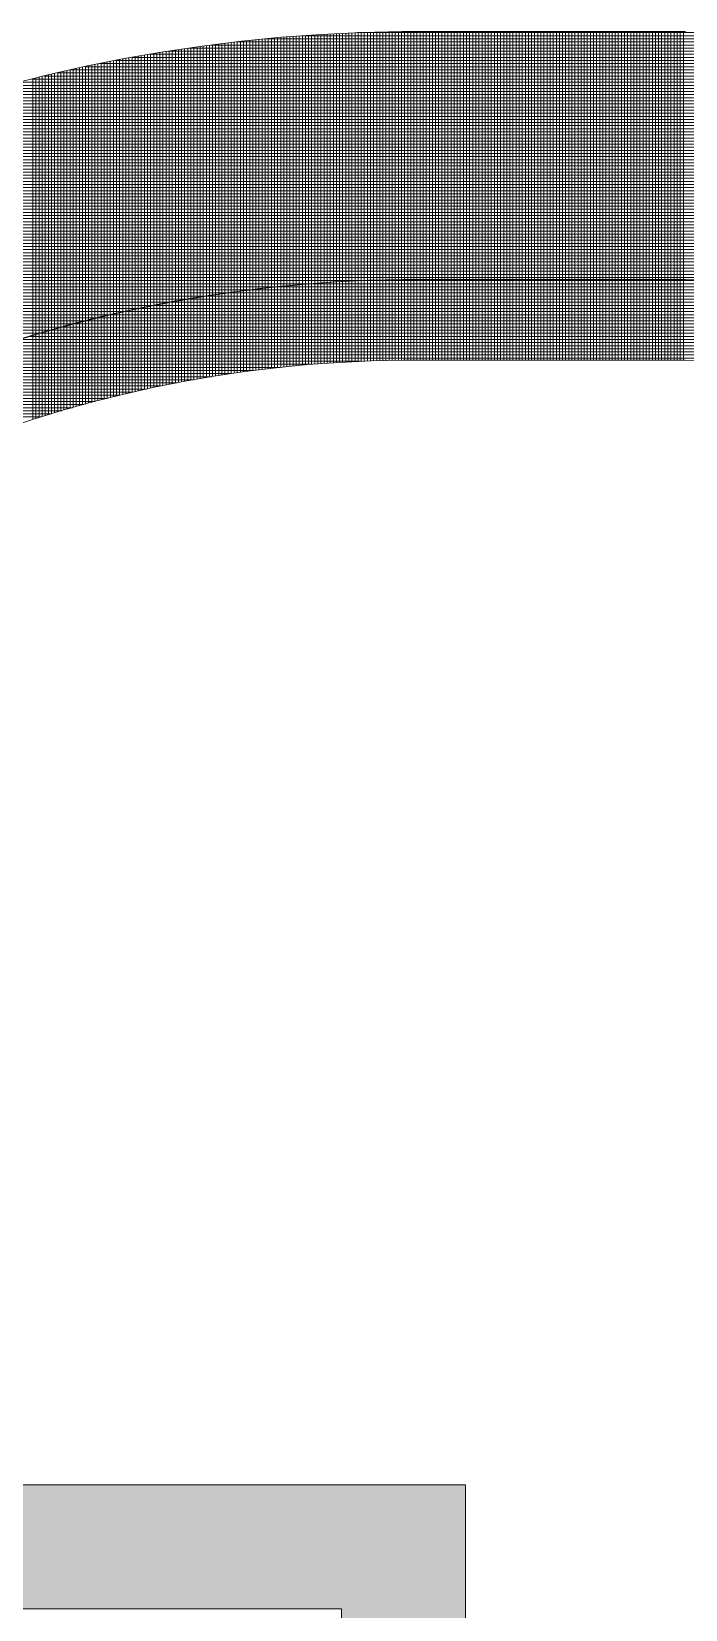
# Model space of a CAD drawing. Header units: inches. Extents: x -675 to 1187, y -924 to 1124.
# Drawn here: x -626.7 to -600.3, y 937.5 to 1001.2 of the extents above; entities that cross this region are included whole.
import ezdxf

# ---------------------------------------------------------------- set-up
doc = ezdxf.new("R2010")
doc.units = ezdxf.units.IN
doc.header["$MEASUREMENT"] = 0
for name, color, linetype, lineweight in [('A-Wall-E', 50, 'Continuous', 9), ('Base_dwg', 8, 'Continuous', 9), ('core and shell', 50, 'Continuous', 9)]:
    doc.layers.add(name, color=color, linetype=linetype, lineweight=lineweight)

# ---------------------------------------------------------------- blocks, each defined once
blk = doc.blocks.new('Base_dwg__U302-727876-Level 1 Copy 1')
at = {"layer": 'A-Wall-E'}
blk.add_hatch(color=256, dxfattribs=at).paths.add_polyline_path([(52.957, 2.5), (5, 2.5), (0, -2.5), (52.957, -2.5)], flags=0)
at = {"layer": 'A-Wall-E', "flags": 128}
blk.add_lwpolyline([(0, -2.5), (52.957, -2.5), (52.957, 2.5), (5, 2.5)], dxfattribs=at)
blk = doc.blocks.new('Base_dwg__U303-727877-Level 1 Copy 1')
at = {"layer": 'A-Wall-E'}
blk.add_hatch(color=256, dxfattribs=at).paths.add_polyline_path([(82.5, 2.5), (82.5, -2.5), (134.843, -2.5), (129.843, 2.5)], flags=0)
at = {"layer": 'A-Wall-E', "flags": 128}
blk.add_lwpolyline([(129.843, 2.5), (82.5, 2.5), (82.5, -2.5), (134.843, -2.5)], dxfattribs=at)
blk = doc.blocks.new('Base_dwg-531197-Level 1 Copy 1')
at = {"layer": 'core and shell'}
for p, q in [((380.27, 1914.304), (380.27, 1924.433)), ((380.395, 1914.326), (380.395, 1924.452)), ((380.52, 1914.347), (380.52, 1924.47)), ((380.645, 1914.368), (380.645, 1924.488)), ((380.77, 1914.389), (380.77, 1924.506)), ((380.895, 1914.41), (380.895, 1924.523)), ((381.02, 1914.431), (381.02, 1924.54)), ((381.145, 1914.451), (381.145, 1924.557)), ((381.27, 1914.47), (381.27, 1924.574)), ((381.395, 1914.49), (381.395, 1924.59)), ((381.52, 1914.509), (381.52, 1924.606)), ((381.645, 1914.528), (381.645, 1924.622)), ((381.77, 1914.547), (381.77, 1924.638)), ((381.895, 1914.565), (381.895, 1924.653)), ((382.02, 1914.583), (382.02, 1924.668)), ((382.145, 1914.601), (382.145, 1924.683)), ((382.27, 1914.618), (382.27, 1924.698)), ((382.395, 1914.635), (382.395, 1924.712)), ((382.52, 1914.652), (382.52, 1924.726)), ((382.645, 1914.668), (382.645, 1924.74)), ((382.77, 1914.685), (382.77, 1924.754)), ((382.895, 1914.701), (382.895, 1924.767)), ((383.02, 1914.716), (383.02, 1924.781)), ((383.145, 1914.732), (383.145, 1924.794)), ((383.27, 1914.747), (383.27, 1924.806)), ((383.395, 1914.761), (383.395, 1924.819)), ((383.645, 1914.79), (383.645, 1924.843)), ((383.77, 1914.804), (383.77, 1924.854)), ((383.895, 1914.817), (383.895, 1924.866)), ((384.02, 1914.831), (384.02, 1924.877)), ((384.145, 1914.844), (384.145, 1924.888)), ((384.27, 1914.856), (384.27, 1924.899)), ((384.395, 1914.869), (384.395, 1924.909)), ((384.52, 1914.881), (384.52, 1924.919)), ((384.645, 1914.893), (384.645, 1924.929)), ((384.77, 1914.904), (384.77, 1924.939)), ((384.895, 1914.915), (384.895, 1924.949)), ((385.02, 1914.926), (385.02, 1924.958)), ((385.145, 1914.937), (385.145, 1924.967)), ((385.27, 1914.947), (385.27, 1924.976)), ((376.77, 1913.567), (376.77, 1923.815)), ((376.895, 1913.598), (376.895, 1923.841)), ((377.02, 1913.628), (377.02, 1923.866)), ((377.145, 1913.658), (377.145, 1923.891)), ((377.27, 1913.687), (377.27, 1923.916)), ((377.395, 1913.716), (377.395, 1923.94)), ((377.52, 1913.745), (377.52, 1923.965)), ((377.645, 1913.774), (377.645, 1923.989)), ((377.77, 1913.802), (377.77, 1924.012)), ((378.02, 1913.858), (378.02, 1924.059)), ((378.27, 1913.912), (378.27, 1924.105)), ((378.395, 1913.939), (378.395, 1924.127)), ((378.52, 1913.965), (378.52, 1924.149)), ((378.645, 1913.992), (378.645, 1924.171)), ((378.77, 1914.017), (378.77, 1924.193)), ((378.895, 1914.043), (378.895, 1924.214)), ((379.02, 1914.068), (379.02, 1924.236)), ((379.145, 1914.093), (379.145, 1924.257)), ((379.27, 1914.118), (379.27, 1924.277)), ((379.395, 1914.142), (379.395, 1924.298)), ((379.52, 1914.166), (379.52, 1924.318)), ((379.645, 1914.19), (379.645, 1924.338)), ((379.77, 1914.213), (379.77, 1924.357)), ((379.895, 1914.236), (379.895, 1924.377)), ((380.02, 1914.259), (380.02, 1924.396)), ((380.145, 1914.282), (380.145, 1924.415)), ((374.145, 1912.853), (374.145, 1923.219)), ((374.27, 1912.891), (374.27, 1923.25)), ((374.395, 1912.928), (374.395, 1923.281)), ((374.52, 1912.964), (374.52, 1923.311)), ((374.645, 1913), (374.645, 1923.342)), ((374.77, 1913.036), (374.77, 1923.372)), ((374.895, 1913.072), (374.895, 1923.401)), ((375.02, 1913.107), (375.02, 1923.431)), ((375.145, 1913.142), (375.145, 1923.46)), ((375.27, 1913.177), (375.27, 1923.489)), ((375.395, 1913.211), (375.395, 1923.518)), ((375.52, 1913.245), (375.52, 1923.546)), ((375.645, 1913.279), (375.645, 1923.574)), ((375.77, 1913.312), (375.77, 1923.602)), ((375.895, 1913.345), (375.895, 1923.63)), ((376.02, 1913.378), (376.02, 1923.657)), ((376.145, 1913.41), (376.145, 1923.684)), ((376.27, 1913.442), (376.27, 1923.711)), ((376.395, 1913.474), (376.395, 1923.737)), ((376.52, 1913.505), (376.52, 1923.764)), ((376.645, 1913.536), (376.645, 1923.79)), ((385.381, 1914.956), (354.991, 1914.956)), ((387.445, 1915.081), (355.187, 1915.081)), ((384.52, 1911.623), (384.52, 1914.888)), ((384.645, 1911.636), (384.645, 1914.9)), ((384.77, 1911.648), (384.77, 1914.911)), ((384.895, 1911.659), (384.895, 1914.922)), ((385.02, 1911.671), (385.02, 1914.933)), ((385.145, 1911.682), (385.145, 1914.944)), ((385.27, 1911.693), (385.27, 1914.954)), ((380.429, 1914.331), (354.035, 1914.331)), ((381.182, 1914.456), (354.223, 1914.456)), ((382.01, 1914.581), (354.413, 1914.581)), ((382.942, 1914.706), (354.604, 1914.706)), ((384.027, 1914.831), (354.797, 1914.831)), ((379.895, 1910.944), (379.895, 1914.251)), ((380.02, 1910.968), (380.02, 1914.273)), ((380.145, 1910.992), (380.145, 1914.296)), ((380.27, 1911.015), (380.27, 1914.318)), ((380.395, 1911.038), (380.395, 1914.339)), ((380.52, 1911.061), (380.52, 1914.361)), ((380.645, 1911.084), (380.645, 1914.382)), ((380.77, 1911.106), (380.77, 1914.403)), ((380.895, 1911.128), (380.895, 1914.423)), ((381.02, 1911.149), (381.02, 1914.443)), ((381.145, 1911.17), (381.145, 1914.463)), ((381.27, 1911.191), (381.27, 1914.483)), ((381.395, 1911.212), (381.395, 1914.502)), ((381.52, 1911.232), (381.52, 1914.521)), ((381.645, 1911.252), (381.645, 1914.54)), ((381.77, 1911.272), (381.77, 1914.558)), ((381.895, 1911.291), (381.895, 1914.576)), ((382.02, 1911.31), (382.02, 1914.594)), ((382.145, 1911.328), (382.145, 1914.612)), ((382.27, 1911.347), (382.27, 1914.629)), ((382.395, 1911.365), (382.395, 1914.646)), ((382.52, 1911.383), (382.52, 1914.662)), ((382.645, 1911.4), (382.645, 1914.679)), ((382.77, 1911.417), (382.77, 1914.695)), ((382.895, 1911.434), (382.895, 1914.711)), ((383.02, 1911.45), (383.02, 1914.726)), ((383.145, 1911.466), (383.145, 1914.741)), ((383.27, 1911.482), (383.27, 1914.756)), ((383.395, 1911.498), (383.395, 1914.771)), ((383.52, 1911.513), (383.52, 1914.785)), ((383.645, 1911.528), (383.645, 1914.799)), ((383.77, 1911.542), (383.77, 1914.813)), ((383.895, 1911.557), (383.895, 1914.826)), ((384.02, 1911.571), (384.02, 1914.839)), ((384.145, 1911.584), (384.145, 1914.852)), ((384.27, 1911.597), (384.27, 1914.864)), ((384.395, 1911.61), (384.395, 1914.877)), ((377.353, 1913.706), (353.115, 1913.706)), ((378.477, 1913.956), (353.479, 1913.956)), ((379.086, 1914.081), (353.663, 1914.081)), ((379.734, 1914.206), (353.848, 1914.206)), ((376.895, 1910.267), (376.895, 1913.616)), ((377.02, 1910.299), (377.02, 1913.646)), ((377.395, 1910.393), (377.395, 1913.734)), ((377.52, 1910.424), (377.52, 1913.763)), ((377.645, 1910.454), (377.645, 1913.792)), ((377.77, 1910.484), (377.77, 1913.82)), ((377.895, 1910.514), (377.895, 1913.847)), ((378.02, 1910.543), (378.02, 1913.875)), ((378.145, 1910.572), (378.145, 1913.902)), ((378.27, 1910.601), (378.27, 1913.929)), ((378.52, 1910.657), (378.52, 1913.982)), ((378.645, 1910.685), (378.645, 1914.008)), ((378.77, 1910.712), (378.77, 1914.034)), ((378.895, 1910.739), (378.895, 1914.059)), ((379.02, 1910.766), (379.02, 1914.084)), ((379.145, 1910.792), (379.145, 1914.109)), ((379.27, 1910.818), (379.27, 1914.133)), ((379.395, 1910.844), (379.395, 1914.157)), ((379.52, 1910.869), (379.52, 1914.181)), ((379.645, 1910.895), (379.645, 1914.205)), ((379.77, 1910.919), (379.77, 1914.228)), ((374.929, 1913.081), (352.228, 1913.081)), ((375.379, 1913.206), (352.403, 1913.206)), ((375.844, 1913.331), (352.579, 1913.331)), ((376.327, 1913.456), (352.756, 1913.456)), ((376.829, 1913.581), (352.935, 1913.581)), ((374.52, 1909.593), (374.52, 1912.986)), ((374.645, 1909.632), (374.645, 1913.022)), ((374.77, 1909.67), (374.77, 1913.058)), ((375.02, 1909.745), (375.02, 1913.128)), ((375.145, 1909.782), (375.145, 1913.163)), ((375.27, 1909.819), (375.27, 1913.197)), ((375.395, 1909.856), (375.395, 1913.232)), ((375.52, 1909.892), (375.52, 1913.265)), ((375.645, 1909.928), (375.645, 1913.299)), ((375.895, 1909.998), (375.895, 1913.365)), ((376.02, 1910.033), (376.02, 1913.397)), ((376.145, 1910.067), (376.145, 1913.43)), ((376.27, 1910.101), (376.27, 1913.461)), ((376.395, 1910.135), (376.395, 1913.493)), ((376.52, 1910.169), (376.52, 1913.524)), ((376.645, 1910.202), (376.645, 1913.555)), ((376.77, 1910.234), (376.77, 1913.586)), ((374.494, 1912.956), (352.054, 1912.956)), ((374.145, 1909.475), (374.145, 1912.876)), ((374.27, 1909.515), (374.27, 1912.913)), ((374.395, 1909.554), (374.395, 1912.95)), ((385.433, 1911.706), (370.654, 1911.706)), ((387.439, 1911.831), (370.993, 1911.831)), ((389.09, 1911.875), (400.463, 1911.875)), ((380.633, 1911.081), (369.058, 1911.081)), ((381.363, 1911.206), (369.365, 1911.206)), ((382.165, 1911.331), (369.679, 1911.331)), ((383.068, 1911.456), (369.998, 1911.456)), ((384.12, 1911.581), (370.323, 1911.581)), ((377.656, 1910.456), (367.594, 1910.456)), ((378.186, 1910.581), (367.877, 1910.581)), ((378.744, 1910.706), (368.165, 1910.706)), ((379.334, 1910.831), (368.458, 1910.831)), ((379.961, 1910.956), (368.755, 1910.956)), ((375.312, 1909.831), (366.238, 1909.831)), ((375.746, 1909.956), (366.502, 1909.956)), ((376.663, 1910.206), (367.04, 1910.206)), ((374.482, 1909.581), (365.722, 1909.581))]:
    blk.add_line(p, q, dxfattribs=at)
at = {"layer": 'core and shell', "flags": 128}
for points in [[(386.895, 1911.805), (386.895, 1915.056), (386.895, 1925.067)], [(387.02, 1911.812), (387.02, 1915.062), (387.02, 1925.072)], [(387.145, 1911.818), (387.145, 1915.068), (387.145, 1925.077)], [(402.854, 1925.081), (400.48, 1925.081), (389.066, 1925.081), (387.246, 1925.081)], [(387.27, 1911.824), (387.27, 1915.074), (387.27, 1925.082)], [(387.395, 1911.83), (387.395, 1915.079), (387.395, 1925.087)], [(387.52, 1911.835), (387.52, 1915.084), (387.52, 1925.091)], [(387.645, 1911.84), (387.645, 1915.089), (387.645, 1925.095)], [(387.77, 1911.844), (387.77, 1915.094), (387.77, 1925.099)], [(387.895, 1911.849), (387.895, 1915.098), (387.895, 1925.103)], [(388.02, 1911.853), (388.02, 1915.102), (388.02, 1925.106)], [(388.145, 1911.857), (388.145, 1915.106), (388.145, 1925.109)], [(388.27, 1911.86), (388.27, 1915.109), (388.27, 1925.112)], [(388.395, 1911.863), (388.395, 1915.112), (388.395, 1925.115)], [(388.52, 1911.866), (388.52, 1915.115), (388.52, 1925.117)], [(388.645, 1911.868), (388.645, 1915.118), (388.645, 1925.119)], [(388.77, 1911.871), (388.77, 1915.12), (388.77, 1925.121)], [(388.895, 1911.873), (388.895, 1915.122), (388.895, 1925.123)], [(389.02, 1911.874), (389.02, 1915.124), (389.02, 1925.125)], [(400.48, 1925.125), (389.066, 1925.125), (389.041, 1925.125)], [(389.145, 1911.875), (389.145, 1915.125), (389.145, 1925.125)], [(389.27, 1911.875), (389.27, 1915.125), (389.27, 1925.125)], [(389.395, 1911.875), (389.395, 1915.125), (389.395, 1925.125)], [(389.52, 1911.875), (389.52, 1915.125), (389.52, 1925.125)], [(389.645, 1911.875), (389.645, 1915.125), (389.645, 1925.125)], [(389.77, 1911.875), (389.77, 1915.125), (389.77, 1925.125)], [(389.895, 1911.875), (389.895, 1915.125), (389.895, 1925.125)], [(390.02, 1911.875), (390.02, 1915.125), (390.02, 1925.125)], [(390.145, 1911.875), (390.145, 1915.125), (390.145, 1925.125)], [(390.27, 1911.875), (390.27, 1915.125), (390.27, 1925.125)], [(390.395, 1911.875), (390.395, 1915.125), (390.395, 1925.125)], [(390.52, 1911.875), (390.52, 1915.125), (390.52, 1925.125)], [(390.645, 1911.875), (390.645, 1915.125), (390.645, 1925.125)], [(390.77, 1911.875), (390.77, 1915.125), (390.77, 1925.125)], [(390.895, 1911.875), (390.895, 1915.125), (390.895, 1925.125)], [(391.02, 1911.875), (391.02, 1915.125), (391.02, 1925.125)], [(391.145, 1911.875), (391.145, 1915.125), (391.145, 1925.125)], [(391.27, 1911.875), (391.27, 1915.125), (391.27, 1925.125)], [(391.395, 1911.875), (391.395, 1915.125), (391.395, 1925.125)], [(391.52, 1911.875), (391.52, 1915.125), (391.52, 1925.125)], [(391.645, 1911.875), (391.645, 1915.125), (391.645, 1925.125)], [(391.77, 1911.875), (391.77, 1915.125), (391.77, 1925.125)], [(391.895, 1911.875), (391.895, 1915.125), (391.895, 1925.125)], [(392.02, 1911.875), (392.02, 1915.125), (392.02, 1925.125)], [(392.145, 1911.875), (392.145, 1915.125), (392.145, 1925.125)], [(392.27, 1911.875), (392.27, 1915.125), (392.27, 1925.125)], [(392.395, 1911.875), (392.395, 1915.125), (392.395, 1925.125)], [(392.52, 1911.875), (392.52, 1915.125), (392.52, 1925.125)], [(392.645, 1911.875), (392.645, 1915.125), (392.645, 1925.125)], [(392.77, 1911.875), (392.77, 1915.125), (392.77, 1925.125)], [(392.895, 1911.875), (392.895, 1915.125), (392.895, 1925.125)], [(393.02, 1911.875), (393.02, 1915.125), (393.02, 1925.125)], [(393.145, 1911.875), (393.145, 1915.125), (393.145, 1925.125)], [(393.27, 1911.875), (393.27, 1915.125), (393.27, 1925.125)], [(393.395, 1911.875), (393.395, 1915.125), (393.395, 1925.125)], [(393.52, 1911.875), (393.52, 1915.125), (393.52, 1925.125)], [(393.645, 1911.875), (393.645, 1915.125), (393.645, 1925.125)], [(393.77, 1911.875), (393.77, 1915.125), (393.77, 1925.125)], [(393.895, 1911.875), (393.895, 1915.125), (393.895, 1925.125)], [(394.02, 1911.875), (394.02, 1915.125), (394.02, 1925.125)], [(394.145, 1911.875), (394.145, 1915.125), (394.145, 1925.125)], [(394.27, 1911.875), (394.27, 1915.125), (394.27, 1925.125)], [(394.395, 1911.875), (394.395, 1915.125), (394.395, 1925.125)], [(394.52, 1911.875), (394.52, 1915.125), (394.52, 1925.125)], [(394.645, 1911.875), (394.645, 1915.125), (394.645, 1925.125)], [(394.77, 1911.875), (394.77, 1915.125), (394.77, 1925.125)], [(394.895, 1911.875), (394.895, 1915.125), (394.895, 1925.125)], [(395.02, 1911.875), (395.02, 1915.125), (395.02, 1925.125)], [(395.145, 1911.875), (395.145, 1915.125), (395.145, 1925.125)], [(395.27, 1911.875), (395.27, 1915.125), (395.27, 1925.125)], [(395.395, 1911.875), (395.395, 1915.125), (395.395, 1925.125)], [(395.52, 1911.875), (395.52, 1915.125), (395.52, 1925.125)], [(395.645, 1911.875), (395.645, 1915.125), (395.645, 1925.125)], [(395.77, 1911.875), (395.77, 1915.125), (395.77, 1925.125)], [(395.895, 1911.875), (395.895, 1915.125), (395.895, 1925.125)], [(396.02, 1911.875), (396.02, 1915.125), (396.02, 1925.125)], [(396.145, 1911.875), (396.145, 1915.125), (396.145, 1925.125)], [(396.27, 1911.875), (396.27, 1915.125), (396.27, 1925.125)], [(396.395, 1911.875), (396.395, 1915.125), (396.395, 1925.125)], [(396.52, 1911.875), (396.52, 1915.125), (396.52, 1925.125)], [(396.645, 1911.875), (396.645, 1915.125), (396.645, 1925.125)], [(396.77, 1911.875), (396.77, 1915.125), (396.77, 1925.125)], [(396.895, 1911.875), (396.895, 1915.125), (396.895, 1925.125)], [(397.02, 1911.875), (397.02, 1915.125), (397.02, 1925.125)], [(397.145, 1911.875), (397.145, 1915.125), (397.145, 1925.125)], [(397.27, 1911.875), (397.27, 1915.125), (397.27, 1925.125)], [(397.395, 1911.875), (397.395, 1915.125), (397.395, 1925.125)], [(397.52, 1911.875), (397.52, 1915.125), (397.52, 1925.125)], [(397.645, 1911.875), (397.645, 1915.125), (397.645, 1925.125)], [(397.77, 1911.875), (397.77, 1915.125), (397.77, 1925.125)], [(397.895, 1911.875), (397.895, 1915.125), (397.895, 1925.125)], [(398.02, 1911.875), (398.02, 1915.125), (398.02, 1925.125)], [(398.145, 1911.875), (398.145, 1915.125), (398.145, 1925.125)], [(398.27, 1911.875), (398.27, 1915.125), (398.27, 1925.125)], [(398.395, 1911.875), (398.395, 1915.125), (398.395, 1925.125)], [(398.52, 1911.875), (398.52, 1915.125), (398.52, 1925.125)], [(398.645, 1911.875), (398.645, 1915.125), (398.645, 1925.125)], [(398.77, 1911.875), (398.77, 1915.125), (398.77, 1925.125)], [(398.895, 1911.875), (398.895, 1915.125), (398.895, 1925.125)], [(399.02, 1911.875), (399.02, 1915.125), (399.02, 1925.125)], [(399.145, 1911.875), (399.145, 1915.125), (399.145, 1925.125)], [(399.27, 1911.875), (399.27, 1915.125), (399.27, 1925.125)], [(399.395, 1911.875), (399.395, 1915.125), (399.395, 1925.125)], [(399.52, 1911.875), (399.52, 1915.125), (399.52, 1925.125)], [(399.645, 1911.875), (399.645, 1915.125), (399.645, 1925.125)], [(399.77, 1911.875), (399.77, 1915.125), (399.77, 1925.125)], [(399.895, 1911.875), (399.895, 1915.125), (399.895, 1925.125)], [(400.02, 1911.875), (400.02, 1915.125), (400.02, 1925.125)], [(400.145, 1911.875), (400.145, 1915.125), (400.145, 1925.125)], [(400.27, 1911.875), (400.27, 1915.125), (400.27, 1925.125)], [(400.395, 1911.875), (400.395, 1915.125), (400.395, 1925.125)], [(409.701, 1924.456), (400.48, 1924.456), (389.07, 1924.456), (380.426, 1924.456)], [(408.801, 1924.581), (400.48, 1924.581), (389.069, 1924.581), (381.329, 1924.581)], [(407.788, 1924.706), (400.48, 1924.706), (389.068, 1924.706), (382.344, 1924.706)], [(383.52, 1914.776), (383.52, 1924.831), (389.068, 1924.831), (400.48, 1924.831), (406.606, 1924.831)], [(405.129, 1924.956), (400.48, 1924.956), (389.067, 1924.956), (385, 1924.956)], [(385.395, 1911.703), (385.395, 1914.958), (385.395, 1924.984)], [(385.52, 1911.713), (385.52, 1914.967), (385.52, 1924.992)], [(385.645, 1911.723), (385.645, 1914.977), (385.645, 1925)], [(385.77, 1911.733), (385.77, 1914.986), (385.77, 1925.008)], [(385.895, 1911.742), (385.895, 1914.995), (385.895, 1925.016)], [(386.02, 1911.751), (386.02, 1915.004), (386.02, 1925.023)], [(386.145, 1911.76), (386.145, 1915.012), (386.145, 1925.03)], [(386.27, 1911.768), (386.27, 1915.02), (386.27, 1925.037)], [(386.395, 1911.776), (386.395, 1915.028), (386.395, 1925.043)], [(386.52, 1911.784), (386.52, 1915.035), (386.52, 1925.05)], [(386.645, 1911.791), (386.645, 1915.042), (386.645, 1925.056)], [(386.77, 1911.799), (386.77, 1915.049), (386.77, 1925.061)], [(353.296, 1913.831), (377.895, 1913.831), (377.895, 1924.036)], [(413.27, 1913.583), (413.27, 1923.831), (400.48, 1923.831), (389.073, 1923.831), (376.848, 1923.831)], [(412.645, 1913.732), (412.645, 1923.956), (400.48, 1923.956), (389.072, 1923.956), (377.477, 1923.956)], [(378.145, 1913.885), (378.145, 1924.082), (389.071, 1924.082), (400.48, 1924.082), (411.979, 1924.082)], [(411.27, 1914.033), (411.27, 1924.207), (400.48, 1924.207), (389.071, 1924.207), (378.848, 1924.207)], [(410.52, 1914.181), (410.52, 1924.331), (400.48, 1924.331), (389.07, 1924.331), (379.606, 1924.331)], [(416.011, 1923.206), (400.481, 1923.206), (389.076, 1923.206), (374.094, 1923.206)], [(415.504, 1923.331), (400.481, 1923.331), (389.075, 1923.331), (374.603, 1923.331)], [(414.979, 1923.456), (400.481, 1923.456), (389.075, 1923.456), (375.13, 1923.456)], [(414.433, 1923.581), (400.481, 1923.581), (389.074, 1923.581), (375.678, 1923.581)], [(413.864, 1923.706), (400.48, 1923.706), (389.073, 1923.706), (376.25, 1923.706)], [(418.315, 1922.581), (400.481, 1922.581), (389.079, 1922.581), (371.78, 1922.581)], [(417.88, 1922.706), (400.481, 1922.706), (389.079, 1922.706), (372.216, 1922.706)], [(417.434, 1922.831), (400.481, 1922.831), (389.078, 1922.831), (372.665, 1922.831)], [(416.974, 1922.956), (400.481, 1922.956), (389.077, 1922.956), (373.127, 1922.956)], [(416.5, 1923.081), (400.481, 1923.081), (389.077, 1923.081), (373.603, 1923.081)], [(420.334, 1921.956), (400.481, 1921.956), (389.082, 1921.956), (369.752, 1921.956)], [(419.948, 1922.081), (400.481, 1922.081), (389.082, 1922.081), (370.139, 1922.081)], [(419.554, 1922.206), (400.481, 1922.206), (389.081, 1922.206), (370.535, 1922.206)], [(419.145, 1911.781), (419.145, 1922.333), (400.481, 1922.333), (389.08, 1922.333), (370.94, 1922.333)], [(418.738, 1922.456), (400.481, 1922.456), (389.08, 1922.456), (371.355, 1922.456)], [(422.145, 1910.566), (422.145, 1921.332), (400.481, 1921.332), (389.086, 1921.332), (367.929, 1921.332)], [(421.798, 1921.456), (400.481, 1921.456), (389.085, 1921.456), (368.28, 1921.456)], [(421.443, 1921.581), (400.481, 1921.581), (389.084, 1921.581), (368.637, 1921.581)], [(421.08, 1921.706), (400.481, 1921.706), (389.084, 1921.706), (369.001, 1921.706)], [(420.711, 1921.831), (400.481, 1921.831), (389.083, 1921.831), (369.373, 1921.831)], [(366.27, 1909.814), (366.27, 1920.708), (389.089, 1920.708), (400.481, 1920.708), (423.803, 1920.708)], [(423.483, 1920.831), (400.481, 1920.831), (389.088, 1920.831), (366.587, 1920.831)], [(423.157, 1920.956), (400.481, 1920.956), (389.088, 1920.956), (366.914, 1920.956)], [(422.826, 1921.081), (400.481, 1921.081), (389.087, 1921.081), (367.247, 1921.081)], [(422.49, 1921.206), (400.481, 1921.206), (389.086, 1921.206), (367.585, 1921.206)], [(425.333, 1920.081), (400.481, 1920.081), (389.092, 1920.081), (364.727, 1920.081)], [(365.02, 1909.196), (365.02, 1920.204), (389.091, 1920.204), (400.481, 1920.204), (425.036, 1920.204)], [(424.735, 1920.331), (400.481, 1920.331), (389.091, 1920.331), (365.329, 1920.331)], [(424.429, 1920.456), (400.481, 1920.456), (389.09, 1920.456), (365.636, 1920.456)], [(424.118, 1920.581), (400.481, 1920.581), (389.089, 1920.581), (365.948, 1920.581)], [(426.76, 1919.456), (400.481, 1919.456), (389.095, 1919.456), (363.293, 1919.456)], [(426.482, 1919.581), (400.481, 1919.581), (389.095, 1919.581), (363.572, 1919.581)], [(426.201, 1919.706), (400.481, 1919.706), (389.094, 1919.706), (363.855, 1919.706)], [(364.145, 1908.74), (364.145, 1919.833), (389.093, 1919.833), (400.481, 1919.833), (425.915, 1919.833)], [(425.626, 1919.956), (400.481, 1919.956), (389.093, 1919.956), (364.432, 1919.956)], [(428.357, 1918.706), (400.481, 1918.706), (389.099, 1918.706), (361.687, 1918.706)], [(428.099, 1918.831), (400.481, 1918.831), (389.098, 1918.831), (361.947, 1918.831)], [(427.837, 1918.956), (400.481, 1918.956), (389.098, 1918.956), (362.21, 1918.956)], [(427.573, 1919.081), (400.481, 1919.081), (389.097, 1919.081), (362.476, 1919.081)], [(427.305, 1919.206), (400.481, 1919.206), (389.097, 1919.206), (362.745, 1919.206)], [(363.02, 1908.123), (363.02, 1919.333), (389.096, 1919.333), (400.481, 1919.333), (427.034, 1919.333)], [(429.606, 1918.081), (400.481, 1918.081), (389.102, 1918.081), (360.431, 1918.081)], [(429.362, 1918.206), (400.481, 1918.206), (389.102, 1918.206), (360.677, 1918.206)], [(429.115, 1918.331), (400.481, 1918.331), (389.101, 1918.331), (360.925, 1918.331)], [(428.865, 1918.456), (400.481, 1918.456), (389.1, 1918.456), (361.177, 1918.456)], [(428.612, 1918.581), (400.481, 1918.581), (389.1, 1918.581), (361.431, 1918.581)], [(430.791, 1917.456), (400.481, 1917.456), (389.106, 1917.456), (359.24, 1917.456)], [(430.559, 1917.581), (400.481, 1917.581), (389.105, 1917.581), (359.473, 1917.581)], [(430.324, 1917.706), (400.481, 1917.706), (389.104, 1917.706), (359.709, 1917.706)], [(430.087, 1917.831), (400.481, 1917.831), (389.104, 1917.831), (359.947, 1917.831)], [(429.848, 1917.956), (400.481, 1917.956), (389.103, 1917.956), (360.188, 1917.956)], [(431.919, 1916.831), (400.482, 1916.831), (389.109, 1916.831), (358.105, 1916.831)], [(431.698, 1916.956), (400.482, 1916.956), (389.108, 1916.956), (358.328, 1916.956)], [(431.474, 1917.081), (400.482, 1917.081), (389.107, 1917.081), (358.553, 1917.081)], [(431.249, 1917.206), (400.481, 1917.206), (389.107, 1917.206), (358.779, 1917.206)], [(431.02, 1905.6), (431.02, 1917.332), (400.481, 1917.332), (389.106, 1917.332), (359.008, 1917.332)], [(357.02, 1904.194), (357.02, 1916.205), (389.112, 1916.205), (400.482, 1916.205), (432.996, 1916.205)], [(432.784, 1916.331), (400.482, 1916.331), (389.111, 1916.331), (357.235, 1916.331)], [(432.571, 1916.456), (400.482, 1916.456), (389.111, 1916.456), (357.45, 1916.456)], [(432.355, 1916.581), (400.482, 1916.581), (389.11, 1916.581), (357.666, 1916.581)], [(432.138, 1916.706), (400.482, 1916.706), (389.109, 1916.706), (357.885, 1916.706)], [(434.02, 1903.367), (434.02, 1915.585), (400.482, 1915.585), (389.115, 1915.585), (355.986, 1915.585)], [(433.824, 1915.706), (400.482, 1915.706), (389.115, 1915.706), (356.189, 1915.706)], [(356.395, 1903.716), (356.395, 1915.832), (389.114, 1915.832), (400.482, 1915.832), (433.619, 1915.832)], [(433.413, 1915.956), (400.482, 1915.956), (389.113, 1915.956), (356.602, 1915.956)], [(433.205, 1916.081), (400.482, 1916.081), (389.113, 1916.081), (356.811, 1916.081)], [(434.624, 1915.206), (400.482, 1915.206), (389.117, 1915.206), (355.384, 1915.206)], [(434.426, 1915.331), (400.482, 1915.331), (389.116, 1915.331), (355.583, 1915.331)], [(434.227, 1915.456), (400.482, 1915.456), (389.116, 1915.456), (355.783, 1915.456)], [(404.629, 1914.956), (400.466, 1914.956), (389.074, 1914.956), (385.302, 1914.956)], [(402.539, 1915.081), (400.466, 1915.081), (389.074, 1915.081), (387.371, 1915.081)], [(400.466, 1915.125), (389.074, 1915.125), (389.065, 1915.125)], [(389.118, 1915.125), (400.482, 1915.125), (400.483, 1915.125)], [(409.578, 1914.331), (400.465, 1914.331), (389.078, 1914.331), (380.349, 1914.331)], [(408.828, 1914.456), (400.466, 1914.456), (389.077, 1914.456), (381.102, 1914.456)], [(408.001, 1914.581), (400.466, 1914.581), (389.076, 1914.581), (381.93, 1914.581)], [(407.071, 1914.706), (400.466, 1914.706), (389.076, 1914.706), (382.862, 1914.706)], [(405.986, 1914.831), (400.466, 1914.831), (389.075, 1914.831), (383.947, 1914.831)], [(367.315, 1910.331), (377.145, 1910.331), (377.145, 1913.676)], [(412.645, 1910.362), (412.645, 1913.706), (400.465, 1913.706), (389.081, 1913.706), (377.275, 1913.706), (377.275, 1910.362)], [(412.098, 1913.831), (400.465, 1913.831), (389.08, 1913.831), (377.823, 1913.831)], [(411.52, 1910.63), (411.52, 1913.957), (400.465, 1913.957), (389.079, 1913.957), (378.399, 1913.957), (378.399, 1910.629)], [(410.917, 1914.081), (400.465, 1914.081), (389.079, 1914.081), (379.008, 1914.081)], [(410.27, 1910.896), (410.27, 1914.207), (400.465, 1914.207), (389.078, 1914.207), (379.655, 1914.207)], [(365.978, 1909.706), (374.895, 1909.706), (374.895, 1913.093)], [(415.057, 1913.081), (400.464, 1913.081), (389.084, 1913.081), (374.854, 1913.081)], [(414.609, 1913.206), (400.465, 1913.206), (389.083, 1913.206), (375.303, 1913.206)], [(414.145, 1909.962), (414.145, 1913.332), (400.465, 1913.332), (389.082, 1913.332), (375.768, 1913.332), (375.768, 1909.963)], [(413.665, 1913.456), (400.465, 1913.456), (389.082, 1913.456), (376.25, 1913.456)], [(413.165, 1913.581), (400.465, 1913.581), (389.081, 1913.581), (376.752, 1913.581)], [(417.103, 1912.456), (400.464, 1912.456), (389.087, 1912.456), (372.8, 1912.456)], [(416.716, 1912.581), (400.464, 1912.581), (389.086, 1912.581), (373.188, 1912.581)], [(416.319, 1912.706), (400.464, 1912.706), (389.086, 1912.706), (373.587, 1912.706)], [(415.911, 1912.831), (400.464, 1912.831), (389.085, 1912.831), (373.997, 1912.831)], [(415.49, 1912.956), (400.464, 1912.956), (389.084, 1912.956), (374.419, 1912.956)], [(418.559, 1911.956), (400.463, 1911.956), (389.089, 1911.956), (371.338, 1911.956)], [(418.207, 1912.081), (400.464, 1912.081), (389.089, 1912.081), (371.691, 1912.081)], [(417.848, 1912.206), (400.464, 1912.206), (389.088, 1912.206), (372.052, 1912.206)], [(417.48, 1912.331), (400.464, 1912.331), (389.087, 1912.331), (372.422, 1912.331)], [(366.77, 1906.473), (366.77, 1910.082), (376.196, 1910.082)]]:
    blk.add_lwpolyline(points, dxfattribs=at)
at = {"layer": 'core and shell'}
for centre, radius, start, end in [((389.695, 1860.841), 64.287, 90.58301, 179.36298), ((389.695, 1860.841), 54.287, 90.60927, 179.33429), ((389.604, 1860.936), 54.191, 90.56917, 179.37409), ((400.376, 1861.37), 53.755, 2.34154, 89.90272), ((389.604, 1860.936), 50.941, 90.57818, 179.36419), ((400.376, 1861.37), 50.505, 2.34154, 89.90117)]:
    blk.add_arc(centre, radius, start, end, dxfattribs=at)
for name, p, rotation in [('Base_dwg__U302-727876-Level 1 Copy 1', (391.602, 1864.006), 180), ('Base_dwg__U303-727877-Level 1 Copy 1', (389.102, 1731.663), 90)]:
    blk.add_blockref(name, p, dxfattribs=dict(rotation=rotation))

msp = doc.modelspace()

# ---------------------------------------------------------------- block references
at = {"layer": 'Base_dwg', "color": 7, "lineweight": 20}
msp.add_blockref('Base_dwg-531197-Level 1 Copy 1', (-1000.794, -923.952), dxfattribs=at)

doc.saveas('drawing.dxf')
